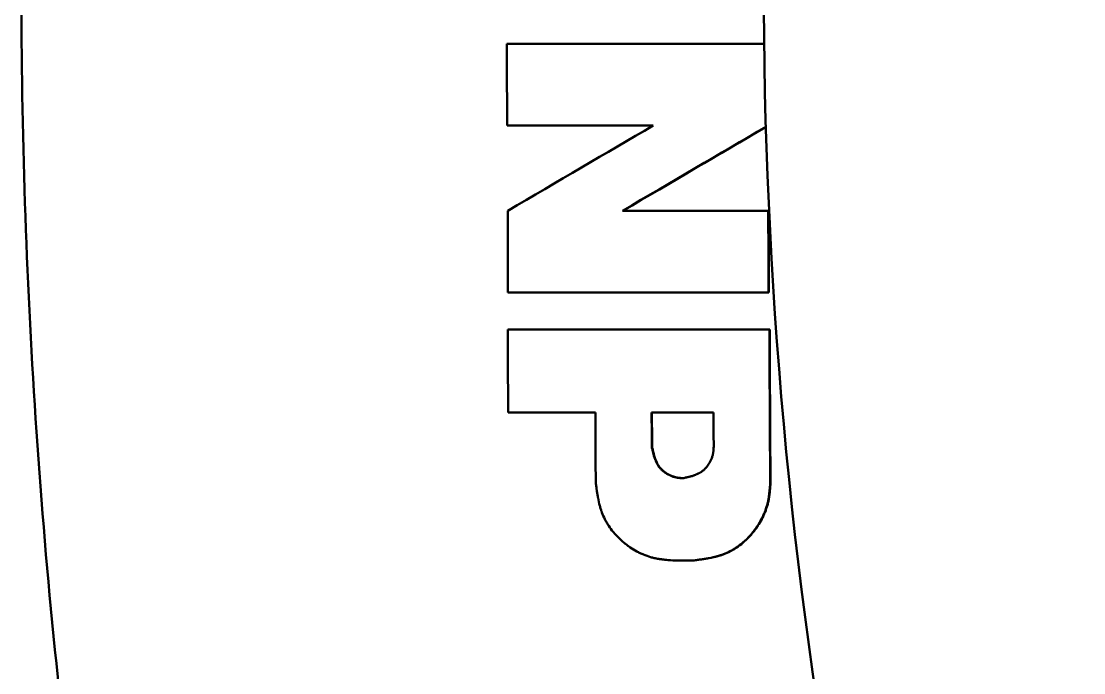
# Model space of a CAD drawing. Header units: millimetres. Extents: x 1510 to 10524, y 7125 to 13164.
# Drawn here: x 7872.24 to 7877.82, y 12656.59 to 12660.01 of the extents above; entities that cross this region are included whole.
import ezdxf

# ---------------------------------------------------------------- set-up
doc = ezdxf.new("R2010")
doc.units = ezdxf.units.MM
doc.header["$LTSCALE"] = 4
doc.layers.add('Visible (ISO)', color=7, linetype='Continuous', lineweight=50)

msp = doc.modelspace()

# ---------------------------------------------------------------- linework, layer by layer
at = {"layer": 'Visible (ISO)'}
for p, q in [((7874.7934, 12659.8946), (7874.7917, 12659.8945)), ((7875.4006, 12659.0186), (7875.3989, 12659.0185)), ((7876.1662, 12659.0186), (7876.1645, 12659.0185)), ((7876.1676, 12658.5897), (7876.1659, 12658.5895)), ((7874.7978, 12658.3946), (7874.7961, 12658.3944)), ((7876.172, 12658.3946), (7876.1703, 12658.3944)), ((7875.5543, 12657.7798), (7875.5526, 12657.7795)), ((7876.1761, 12657.5915), (7876.1744, 12657.5911)), ((7875.8786, 12657.2004), (7875.8769, 12657.2))]:
    msp.add_line(p, q, dxfattribs=at)
msp.add_arc((7901.8404, 12660.22), 25.7, 159.16048, 200.83952, dxfattribs=at)
for centre, major_axis, ratio, start_param, end_param in [((7889.0804, 12660.2207), (0, 81.9367), 0.174388, 1.574777, 1.580015), ((7889.1532, 12660.2335), (-0.0015, 82.9352), 0.173135, 1.585442, 1.590617), ((7889.2341, 12660.2365), (0.0003, -75.1813), 0.173865, 4.728591, 4.734298), ((7889.1793, 12660.2365), (0.0003, -75.1715), 0.173136, 4.728591, 4.734298), ((7889.3324, 12660.2608), (-0.0025, 84.2345), 0.172613, 1.59295, 1.598115), ((7889.4756, 12660.2948), (-0.0045, 82.795), 0.171813, 1.598997, 1.603449), ((7889.4808, 12660.2897), (-0.0033, 80.8918), 0.172267, 1.5996, 1.601825), ((7889.4274, 12660.2897), (-0.0032, 80.8818), 0.171608, 1.599604, 1.601826), ((7889.472, 12660.2932), (0.0039, -79.1073), 0.171934, 4.741885, 4.744161)]:
    msp.add_ellipse(centre, major_axis=major_axis, ratio=ratio, start_param=start_param, end_param=end_param, dxfattribs=at)
for points, knots in [([(7873.5113, 12650.8991), (7873.0774, 12652.4606), (7872.767, 12654.0006), (7872.5617, 12655.5006), (7872.5613, 12655.5036), (7872.561, 12655.5064), (7872.5605, 12655.5094), (7872.558, 12655.5283), (7872.5554, 12655.5473), (7872.5528, 12655.5663), (7872.4496, 12656.3317), (7872.3723, 12657.0961), (7872.3205, 12657.8577), (7872.2691, 12658.6137), (7872.2428, 12659.367), (7872.2405, 12660.1159), (7872.2405, 12660.14), (7872.2404, 12660.164), (7872.2404, 12660.1883), (7872.2403, 12660.3063), (7872.2408, 12660.4244), (7872.2419, 12660.5426), (7872.2444, 12660.8175), (7872.2502, 12661.0929), (7872.2594, 12661.3689), (7872.2659, 12661.5659), (7872.274, 12661.7632), (7872.2839, 12661.9608), (7872.2936, 12662.1538), (7872.3049, 12662.3472), (7872.3178, 12662.5405), (7872.3181, 12662.5449), (7872.3184, 12662.5492), (7872.3187, 12662.5536), (7872.3711, 12663.3338), (7872.4501, 12664.1169), (7872.5565, 12664.9009), (7872.5569, 12664.904), (7872.5574, 12664.9072), (7872.5578, 12664.9102), (7872.763, 12666.4196), (7873.0746, 12667.9694), (7873.5113, 12669.5409)], [0, 0, 0, 0, 0.249512, 0.249512, 0.249512, 0.249997, 0.249997, 0.249997, 0.253018, 0.253018, 0.253018, 0.375, 0.375, 0.375, 0.496094, 0.496094, 0.496094, 0.499998, 0.499998, 0.499998, 0.518912, 0.518912, 0.518912, 0.562911, 0.562911, 0.562911, 0.594323, 0.594323, 0.594323, 0.625, 0.625, 0.625, 0.625697, 0.625697, 0.625697, 0.749512, 0.749512, 0.749512, 0.75, 0.75, 0.75, 1, 1, 1, 1]), ([(7876.1703, 12658.3944), (7876.1708, 12658.2606), (7876.1715, 12658.1269), (7876.1729, 12657.8591), (7876.1736, 12657.7251), (7876.1744, 12657.5911)], [-0.8036452, -0.8036452, -0.8036452, -0.8036452, -0.4022059, -0.4022059, 0, 0, 0, 0]), ([(7876.172, 12658.3946), (7876.1726, 12658.2609), (7876.1732, 12658.1273), (7876.1746, 12657.8593), (7876.1753, 12657.7253), (7876.1761, 12657.5915)], [-0.8028954, -0.8028954, -0.8028954, -0.8028954, -0.401725, -0.401725, 0, 0, 0, 0]), ([(7875.7161, 12657.6146), (7875.7126, 12657.6148), (7875.7095, 12657.6149), (7875.7069, 12657.6151), (7875.7056, 12657.6152), (7875.7044, 12657.6153), (7875.7034, 12657.6153), (7875.7028, 12657.6154), (7875.7023, 12657.6154), (7875.7018, 12657.6155), (7875.7013, 12657.6155), (7875.7012, 12657.6155), (7875.7005, 12657.6156), (7875.7002, 12657.6156), (7875.6997, 12657.6156), (7875.6994, 12657.6157), (7875.699, 12657.6157), (7875.6987, 12657.6157), (7875.6983, 12657.6158), (7875.6975, 12657.6158), (7875.6969, 12657.6159), (7875.6963, 12657.616), (7875.6948, 12657.6161), (7875.6938, 12657.6162), (7875.6923, 12657.6164), (7875.691, 12657.6166), (7875.6897, 12657.6168), (7875.6884, 12657.617), (7875.6872, 12657.6172), (7875.6861, 12657.6173), (7875.6848, 12657.6176), (7875.6842, 12657.6177), (7875.6835, 12657.6178), (7875.6829, 12657.6179), (7875.6822, 12657.6181), (7875.6816, 12657.6182), (7875.6809, 12657.6183), (7875.6796, 12657.6186), (7875.6783, 12657.6189), (7875.6771, 12657.6192), (7875.6744, 12657.6198), (7875.6718, 12657.6205), (7875.6693, 12657.6212), (7875.6641, 12657.6228), (7875.6592, 12657.6245), (7875.654, 12657.6266), (7875.6438, 12657.6308), (7875.6344, 12657.6358), (7875.6252, 12657.6419), (7875.6206, 12657.645), (7875.6162, 12657.6483), (7875.6121, 12657.6517), (7875.608, 12657.6552), (7875.6041, 12657.6588), (7875.6005, 12657.6626), (7875.5969, 12657.6664), (7875.5935, 12657.6704), (7875.5904, 12657.6746), (7875.5888, 12657.6767), (7875.5873, 12657.6788), (7875.5859, 12657.681), (7875.5852, 12657.6821), (7875.5845, 12657.6832), (7875.5838, 12657.6844), (7875.5831, 12657.6855), (7875.5823, 12657.6867), (7875.5817, 12657.6878), (7875.5814, 12657.6883), (7875.5811, 12657.6888), (7875.5808, 12657.6894), (7875.5805, 12657.6899), (7875.5803, 12657.6904), (7875.58, 12657.691), (7875.5794, 12657.6921), (7875.5788, 12657.6932), (7875.5782, 12657.6943), (7875.5771, 12657.6966), (7875.5759, 12657.6989), (7875.5749, 12657.7013), (7875.5738, 12657.7036), (7875.5727, 12657.7061), (7875.5717, 12657.7086), (7875.5712, 12657.7099), (7875.5707, 12657.7112), (7875.5702, 12657.7125), (7875.57, 12657.7131), (7875.5697, 12657.7138), (7875.5695, 12657.7144), (7875.5692, 12657.7151), (7875.569, 12657.7159), (7875.5688, 12657.7164), (7875.5685, 12657.7171), (7875.5684, 12657.7175), (7875.5682, 12657.7181), (7875.568, 12657.7186), (7875.5678, 12657.7192), (7875.5676, 12657.7198), (7875.5672, 12657.7209), (7875.5668, 12657.7221), (7875.5664, 12657.7233), (7875.5657, 12657.7257), (7875.5649, 12657.7283), (7875.5641, 12657.7308), (7875.5634, 12657.7334), (7875.5626, 12657.7361), (7875.5619, 12657.7388), (7875.5615, 12657.7402), (7875.5612, 12657.7416), (7875.5608, 12657.743), (7875.5606, 12657.7437), (7875.5604, 12657.7445), (7875.5602, 12657.7452), (7875.5601, 12657.7456), (7875.5601, 12657.7459), (7875.56, 12657.7463), (7875.5599, 12657.7466), (7875.5597, 12657.7472), (7875.5597, 12657.7474), (7875.5595, 12657.748), (7875.5595, 12657.7482), (7875.5594, 12657.7487), (7875.5593, 12657.7491), (7875.5592, 12657.7496), (7875.559, 12657.7501), (7875.5588, 12657.751), (7875.5586, 12657.752), (7875.5583, 12657.7532), (7875.5578, 12657.7552), (7875.5573, 12657.7577), (7875.5567, 12657.7605), (7875.5555, 12657.7659), (7875.554, 12657.7729), (7875.5526, 12657.7795)], [0, 0, 0, 0, 0.03125, 0.03125, 0.03125, 0.046875, 0.046875, 0.046875, 0.054687, 0.054687, 0.054687, 0.0625, 0.0625, 0.0625, 0.065015, 0.065015, 0.065015, 0.067895, 0.067895, 0.067895, 0.075185, 0.075185, 0.075185, 0.093714, 0.093714, 0.093714, 0.109375, 0.109375, 0.109375, 0.125, 0.125, 0.125, 0.132169, 0.132169, 0.132169, 0.139477, 0.139477, 0.139477, 0.154484, 0.154484, 0.154484, 0.185792, 0.185792, 0.185792, 0.25, 0.25, 0.25, 0.375, 0.375, 0.375, 0.437095, 0.437095, 0.437095, 0.5, 0.5, 0.5, 0.5625, 0.5625, 0.5625, 0.59375, 0.59375, 0.59375, 0.609375, 0.609375, 0.609375, 0.625, 0.625, 0.625, 0.633368, 0.633368, 0.633368, 0.641416, 0.641416, 0.641416, 0.65693, 0.65693, 0.65693, 0.6875, 0.6875, 0.6875, 0.71875, 0.71875, 0.71875, 0.734375, 0.734375, 0.734375, 0.742188, 0.742188, 0.742188, 0.75, 0.75, 0.75, 0.758942, 0.758942, 0.758942, 0.767181, 0.767181, 0.767181, 0.782547, 0.782547, 0.782547, 0.8125, 0.8125, 0.8125, 0.84375, 0.84375, 0.84375, 0.859375, 0.859375, 0.859375, 0.867187, 0.867187, 0.867187, 0.871094, 0.871094, 0.871094, 0.875, 0.875, 0.875, 0.886992, 0.886992, 0.886992, 0.896995, 0.896995, 0.896995, 0.914129, 0.914129, 0.914129, 0.94348, 0.94348, 0.94348, 1, 1, 1, 1]), ([(7875.7177, 12657.6149), (7875.7108, 12657.6153), (7875.7056, 12657.6156), (7875.7022, 12657.6159), (7875.7019, 12657.6159), (7875.7014, 12657.616), (7875.7011, 12657.616), (7875.7007, 12657.616), (7875.7004, 12657.6161), (7875.7, 12657.6161), (7875.6993, 12657.6162), (7875.6987, 12657.6162), (7875.698, 12657.6163), (7875.6966, 12657.6164), (7875.6953, 12657.6166), (7875.694, 12657.6168), (7875.6914, 12657.6171), (7875.6889, 12657.6175), (7875.6865, 12657.6179), (7875.6859, 12657.618), (7875.6852, 12657.6181), (7875.6846, 12657.6183), (7875.6839, 12657.6184), (7875.6833, 12657.6185), (7875.6826, 12657.6187), (7875.6813, 12657.6189), (7875.68, 12657.6192), (7875.6788, 12657.6195), (7875.6762, 12657.6201), (7875.6736, 12657.6208), (7875.671, 12657.6216), (7875.6659, 12657.6231), (7875.6608, 12657.6249), (7875.6557, 12657.627), (7875.6455, 12657.6311), (7875.6359, 12657.6362), (7875.6269, 12657.6423), (7875.6224, 12657.6453), (7875.6179, 12657.6486), (7875.6138, 12657.6521), (7875.6097, 12657.6555), (7875.6058, 12657.6591), (7875.6022, 12657.6629), (7875.5949, 12657.6706), (7875.5887, 12657.6789), (7875.5834, 12657.6881), (7875.5831, 12657.6887), (7875.5828, 12657.6892), (7875.5825, 12657.6897), (7875.5822, 12657.6902), (7875.582, 12657.6908), (7875.5817, 12657.6913), (7875.5811, 12657.6924), (7875.5805, 12657.6935), (7875.5799, 12657.6946), (7875.5788, 12657.6969), (7875.5777, 12657.6992), (7875.5766, 12657.7016), (7875.5744, 12657.7063), (7875.5724, 12657.7114), (7875.5705, 12657.7167), (7875.5702, 12657.7174), (7875.5701, 12657.7179), (7875.5699, 12657.7184), (7875.5697, 12657.719), (7875.5695, 12657.7196), (7875.5693, 12657.7201), (7875.5689, 12657.7213), (7875.5685, 12657.7225), (7875.5681, 12657.7237), (7875.5674, 12657.7261), (7875.5666, 12657.7285), (7875.5658, 12657.7311), (7875.5643, 12657.7363), (7875.5628, 12657.7418), (7875.5614, 12657.7477), (7875.5612, 12657.7484), (7875.5612, 12657.7486), (7875.5611, 12657.749), (7875.561, 12657.7495), (7875.5609, 12657.7499), (7875.5607, 12657.7504), (7875.5605, 12657.7514), (7875.5603, 12657.7524), (7875.56, 12657.7535), (7875.5595, 12657.7557), (7875.559, 12657.7581), (7875.5584, 12657.7608), (7875.5572, 12657.7662), (7875.5558, 12657.7725), (7875.5543, 12657.7798)], [0.0002987, 0.0002987, 0.0002987, 0.0002987, 0.0625, 0.0625, 0.0625, 0.0664063, 0.0664063, 0.0664063, 0.0703125, 0.0703125, 0.0703125, 0.078125, 0.078125, 0.078125, 0.09375, 0.09375, 0.09375, 0.125, 0.125, 0.125, 0.1328125, 0.1328125, 0.1328125, 0.140625, 0.140625, 0.140625, 0.15625, 0.15625, 0.15625, 0.1875, 0.1875, 0.1875, 0.25, 0.25, 0.25, 0.375, 0.375, 0.375, 0.4375, 0.4375, 0.4375, 0.5, 0.5, 0.5, 0.625, 0.625, 0.625, 0.6328125, 0.6328125, 0.6328125, 0.640625, 0.640625, 0.640625, 0.65625, 0.65625, 0.65625, 0.6875, 0.6875, 0.6875, 0.75, 0.75, 0.75, 0.7578125, 0.7578125, 0.7578125, 0.765625, 0.765625, 0.765625, 0.78125, 0.78125, 0.78125, 0.8125, 0.8125, 0.8125, 0.875, 0.875, 0.875, 0.8828125, 0.8828125, 0.8828125, 0.890625, 0.890625, 0.890625, 0.90625, 0.90625, 0.90625, 0.9375, 0.9375, 0.9375, 1, 1, 1, 1]), ([(7875.8777, 12657.7795), (7875.8776, 12657.776), (7875.8774, 12657.773), (7875.8773, 12657.7703), (7875.8772, 12657.769), (7875.8771, 12657.7678), (7875.877, 12657.7667), (7875.877, 12657.7661), (7875.877, 12657.7656), (7875.8769, 12657.7651), (7875.8769, 12657.7646), (7875.8769, 12657.7644), (7875.8768, 12657.7637), (7875.8768, 12657.7634), (7875.8768, 12657.7629), (7875.8767, 12657.7626), (7875.8767, 12657.7622), (7875.8767, 12657.7619), (7875.8766, 12657.7615), (7875.8766, 12657.7607), (7875.8765, 12657.76), (7875.8765, 12657.7594), (7875.8763, 12657.758), (7875.8762, 12657.7569), (7875.876, 12657.7554), (7875.8759, 12657.7541), (7875.8757, 12657.7528), (7875.8755, 12657.7515), (7875.8753, 12657.7503), (7875.8752, 12657.7492), (7875.8749, 12657.7478), (7875.8748, 12657.7472), (7875.8747, 12657.7465), (7875.8746, 12657.7459), (7875.8745, 12657.7452), (7875.8743, 12657.7445), (7875.8742, 12657.7439), (7875.8739, 12657.7426), (7875.8737, 12657.7412), (7875.8734, 12657.74), (7875.8728, 12657.7373), (7875.8721, 12657.7347), (7875.8714, 12657.7321), (7875.8699, 12657.7269), (7875.8682, 12657.7218), (7875.8662, 12657.7166), (7875.8621, 12657.7063), (7875.8573, 12657.6968), (7875.8513, 12657.6875), (7875.8483, 12657.6829), (7875.845, 12657.6784), (7875.8417, 12657.6743), (7875.8383, 12657.6701), (7875.8347, 12657.6662), (7875.831, 12657.6625), (7875.8273, 12657.6589), (7875.8234, 12657.6555), (7875.8193, 12657.6524), (7875.8172, 12657.6508), (7875.8151, 12657.6493), (7875.813, 12657.6478), (7875.8119, 12657.6471), (7875.8108, 12657.6464), (7875.8097, 12657.6457), (7875.8086, 12657.645), (7875.8073, 12657.6443), (7875.8063, 12657.6437), (7875.8058, 12657.6433), (7875.8053, 12657.6431), (7875.8048, 12657.6428), (7875.8042, 12657.6425), (7875.8037, 12657.6422), (7875.8032, 12657.6419), (7875.8021, 12657.6413), (7875.801, 12657.6407), (7875.7999, 12657.6401), (7875.7977, 12657.639), (7875.7954, 12657.6378), (7875.7931, 12657.6368), (7875.7907, 12657.6357), (7875.7883, 12657.6346), (7875.7858, 12657.6336), (7875.7846, 12657.6331), (7875.7833, 12657.6326), (7875.7821, 12657.6321), (7875.7814, 12657.6319), (7875.7808, 12657.6316), (7875.7801, 12657.6314), (7875.7795, 12657.6311), (7875.7787, 12657.6309), (7875.7782, 12657.6307), (7875.7775, 12657.6304), (7875.7771, 12657.6303), (7875.7765, 12657.6301), (7875.776, 12657.6299), (7875.7754, 12657.6297), (7875.7748, 12657.6295), (7875.7737, 12657.6291), (7875.7726, 12657.6287), (7875.7714, 12657.6283), (7875.769, 12657.6276), (7875.7665, 12657.6268), (7875.764, 12657.6261), (7875.7615, 12657.6253), (7875.7589, 12657.6246), (7875.7561, 12657.6238), (7875.7548, 12657.6234), (7875.7534, 12657.6231), (7875.752, 12657.6227), (7875.7509, 12657.6224), (7875.7499, 12657.6222), (7875.7488, 12657.6219), (7875.7484, 12657.6218), (7875.7479, 12657.6217), (7875.7477, 12657.6216), (7875.747, 12657.6215), (7875.7469, 12657.6214), (7875.7464, 12657.6213), (7875.7459, 12657.6212), (7875.7455, 12657.6211), (7875.7449, 12657.621), (7875.744, 12657.6207), (7875.743, 12657.6205), (7875.7418, 12657.6202), (7875.7398, 12657.6198), (7875.7374, 12657.6192), (7875.7346, 12657.6186), (7875.7293, 12657.6174), (7875.7225, 12657.6159), (7875.7161, 12657.6146)], [0, 0, 0, 0, 0.03125, 0.03125, 0.03125, 0.046875, 0.046875, 0.046875, 0.054687, 0.054687, 0.054687, 0.0625, 0.0625, 0.0625, 0.065077, 0.065077, 0.065077, 0.068019, 0.068019, 0.068019, 0.075395, 0.075395, 0.075395, 0.093739, 0.093739, 0.093739, 0.109375, 0.109375, 0.109375, 0.125, 0.125, 0.125, 0.132156, 0.132156, 0.132156, 0.139455, 0.139455, 0.139455, 0.154457, 0.154457, 0.154457, 0.185786, 0.185786, 0.185786, 0.25, 0.25, 0.25, 0.375, 0.375, 0.375, 0.437069, 0.437069, 0.437069, 0.5, 0.5, 0.5, 0.5625, 0.5625, 0.5625, 0.59375, 0.59375, 0.59375, 0.609375, 0.609375, 0.609375, 0.625, 0.625, 0.625, 0.633389, 0.633389, 0.633389, 0.641448, 0.641448, 0.641448, 0.656966, 0.656966, 0.656966, 0.687535, 0.687535, 0.687535, 0.71875, 0.71875, 0.71875, 0.734375, 0.734375, 0.734375, 0.742188, 0.742188, 0.742188, 0.75, 0.75, 0.75, 0.758974, 0.758974, 0.758974, 0.767227, 0.767227, 0.767227, 0.782596, 0.782596, 0.782596, 0.8125, 0.8125, 0.8125, 0.84375, 0.84375, 0.84375, 0.859375, 0.859375, 0.859375, 0.871094, 0.871094, 0.871094, 0.875, 0.875, 0.875, 0.886767, 0.886767, 0.886767, 0.896696, 0.896696, 0.896696, 0.913814, 0.913814, 0.913814, 0.943275, 0.943275, 0.943275, 1, 1, 1, 1]), ([(7875.6626, 12657.1833), (7875.6448, 12657.1846), (7875.6317, 12657.1857), (7875.6232, 12657.1865), (7875.6229, 12657.1865), (7875.622, 12657.1866), (7875.6204, 12657.1868), (7875.6171, 12657.1871), (7875.6145, 12657.1874), (7875.6093, 12657.188), (7875.606, 12657.1884), (7875.5963, 12657.1896), (7875.5902, 12657.1905), (7875.5838, 12657.1916), (7875.5829, 12657.1918), (7875.5813, 12657.1921), (7875.5805, 12657.1922), (7875.578, 12657.1927), (7875.5764, 12657.193), (7875.5717, 12657.194), (7875.5685, 12657.1946), (7875.5589, 12657.1968), (7875.5526, 12657.1985), (7875.5338, 12657.204), (7875.5214, 12657.2083), (7875.5062, 12657.2147), (7875.5032, 12657.216), (7875.4973, 12657.2187), (7875.4943, 12657.22), (7875.4855, 12657.2243), (7875.4796, 12657.2273), (7875.4621, 12657.2368), (7875.4506, 12657.2438), (7875.4337, 12657.2554), (7875.4283, 12657.2592), (7875.4176, 12657.2672), (7875.4123, 12657.2714), (7875.3967, 12657.2842), (7875.3868, 12657.2932), (7875.3748, 12657.3051), (7875.3723, 12657.3076), (7875.3676, 12657.3125), (7875.3653, 12657.315), (7875.3584, 12657.3226), (7875.354, 12657.3277), (7875.3412, 12657.3431), (7875.3333, 12657.3538), (7875.3225, 12657.3701), (7875.319, 12657.3757), (7875.3123, 12657.3871), (7875.3091, 12657.3929), (7875.3002, 12657.4105), (7875.2949, 12657.4225), (7875.2901, 12657.4356), (7875.2899, 12657.4362), (7875.2894, 12657.4376), (7875.2892, 12657.4383), (7875.2884, 12657.4404), (7875.288, 12657.4418), (7875.2865, 12657.446), (7875.2856, 12657.4489), (7875.2828, 12657.4578), (7875.281, 12657.4639), (7875.276, 12657.4831), (7875.2729, 12657.4968), (7875.27, 12657.5118), (7875.27, 12657.5121), (7875.2699, 12657.5128), (7875.2697, 12657.5139), (7875.2695, 12657.515), (7875.269, 12657.5173), (7875.2688, 12657.5188), (7875.2679, 12657.5234), (7875.2674, 12657.5266), (7875.2658, 12657.5366), (7875.2647, 12657.5436), (7875.2635, 12657.5513), (7875.2635, 12657.5513), (7875.2635, 12657.5515), (7875.2634, 12657.5519), (7875.2634, 12657.5523), (7875.2633, 12657.5531), (7875.2632, 12657.5536), (7875.2629, 12657.5553), (7875.2628, 12657.5565), (7875.2622, 12657.5605), (7875.2618, 12657.5634), (7875.2604, 12657.5735), (7875.2593, 12657.5816), (7875.258, 12657.5911), (7875.258, 12657.5911)], [0, 0, 0, 0, 0.0625, 0.0625, 0.063476, 0.063476, 0.066406, 0.070312, 0.078125, 0.078125, 0.09375, 0.09375, 0.125, 0.125, 0.128906, 0.128906, 0.132812, 0.132812, 0.140625, 0.140625, 0.15625, 0.15625, 0.1875, 0.1875, 0.249999, 0.249999, 0.265624, 0.265624, 0.281249, 0.281249, 0.312499, 0.312499, 0.374999, 0.374999, 0.406249, 0.406249, 0.437499, 0.437499, 0.499999, 0.499999, 0.515624, 0.515624, 0.531249, 0.531249, 0.562499, 0.562499, 0.624999, 0.624999, 0.656248, 0.656248, 0.687498, 0.687498, 0.749998, 0.749998, 0.753904, 0.753904, 0.757811, 0.757811, 0.765623, 0.765623, 0.781248, 0.781248, 0.812498, 0.812498, 0.874998, 0.874998, 0.876951, 0.876951, 0.878904, 0.88281, 0.88281, 0.890623, 0.890623, 0.906248, 0.906248, 0.937498, 0.937498, 0.938474, 0.938474, 0.939451, 0.941404, 0.941404, 0.94531, 0.94531, 0.953123, 0.953123, 0.968748, 0.968748, 0.999998, 1, 1, 1, 1]), ([(7876.1744, 12657.5911), (7876.1733, 12657.5739), (7876.1724, 12657.5607), (7876.1715, 12657.5513), (7876.1715, 12657.5511), (7876.1715, 12657.5504), (7876.1714, 12657.55), (7876.1714, 12657.5495), (7876.1713, 12657.5491), (7876.1713, 12657.5486), (7876.1712, 12657.5477), (7876.1711, 12657.5468), (7876.171, 12657.5459), (7876.1709, 12657.5442), (7876.1707, 12657.5424), (7876.1705, 12657.5407), (7876.1702, 12657.5372), (7876.1698, 12657.5338), (7876.1694, 12657.5305), (7876.1686, 12657.524), (7876.1677, 12657.5178), (7876.1668, 12657.5119), (7876.1667, 12657.5112), (7876.1665, 12657.5103), (7876.1664, 12657.5095), (7876.1662, 12657.5087), (7876.1661, 12657.5079), (7876.166, 12657.5071), (7876.1657, 12657.5054), (7876.1654, 12657.5038), (7876.1651, 12657.5022), (7876.1645, 12657.4989), (7876.1638, 12657.4957), (7876.1631, 12657.4925), (7876.1617, 12657.4861), (7876.1601, 12657.4797), (7876.1583, 12657.4733), (7876.1548, 12657.4606), (7876.1506, 12657.4481), (7876.1456, 12657.4358), (7876.1432, 12657.4296), (7876.1406, 12657.4237), (7876.1378, 12657.4177), (7876.1351, 12657.4117), (7876.1322, 12657.4058), (7876.1291, 12657.3999), (7876.1229, 12657.3881), (7876.1161, 12657.3765), (7876.1086, 12657.3651), (7876.1048, 12657.3594), (7876.1011, 12657.354), (7876.0971, 12657.3486), (7876.0932, 12657.3432), (7876.0892, 12657.3379), (7876.085, 12657.3326), (7876.0766, 12657.3222), (7876.0678, 12657.3121), (7876.0585, 12657.3025), (7876.0562, 12657.3001), (7876.0537, 12657.2976), (7876.0513, 12657.2952), (7876.0489, 12657.2929), (7876.0465, 12657.2905), (7876.0441, 12657.2882), (7876.0392, 12657.2836), (7876.0342, 12657.2792), (7876.0291, 12657.2749), (7876.019, 12657.2663), (7876.0086, 12657.2584), (7875.9979, 12657.2511), (7875.9952, 12657.2493), (7875.9924, 12657.2474), (7875.9896, 12657.2457), (7875.9869, 12657.2439), (7875.9841, 12657.2422), (7875.9813, 12657.2405), (7875.9757, 12657.2371), (7875.97, 12657.234), (7875.9642, 12657.231), (7875.9527, 12657.225), (7875.9409, 12657.2198), (7875.9288, 12657.2153), (7875.928, 12657.215), (7875.9274, 12657.2148), (7875.9268, 12657.2145), (7875.9261, 12657.2143), (7875.9254, 12657.214), (7875.9247, 12657.2138), (7875.9233, 12657.2133), (7875.922, 12657.2128), (7875.9206, 12657.2123), (7875.9178, 12657.2114), (7875.9149, 12657.2104), (7875.912, 12657.2095), (7875.9062, 12657.2077), (7875.9001, 12657.2059), (7875.8939, 12657.2043), (7875.8813, 12657.2009), (7875.8678, 12657.1979), (7875.8534, 12657.1951), (7875.853, 12657.1951), (7875.8527, 12657.195), (7875.8524, 12657.1949), (7875.852, 12657.1949), (7875.8516, 12657.1948), (7875.8513, 12657.1947), (7875.8506, 12657.1946), (7875.8498, 12657.1945), (7875.8491, 12657.1943), (7875.8476, 12657.1941), (7875.8461, 12657.1938), (7875.8446, 12657.1935), (7875.8416, 12657.193), (7875.8384, 12657.1925), (7875.8351, 12657.1919), (7875.8286, 12657.1909), (7875.8217, 12657.1898), (7875.8144, 12657.1887), (7875.8135, 12657.1886), (7875.8133, 12657.1885), (7875.8127, 12657.1885), (7875.8122, 12657.1884), (7875.8116, 12657.1883), (7875.811, 12657.1882), (7875.8098, 12657.188), (7875.8085, 12657.1879), (7875.8071, 12657.1877), (7875.8044, 12657.1873), (7875.8014, 12657.1869), (7875.7981, 12657.1864), (7875.7916, 12657.1855), (7875.7838, 12657.1845), (7875.7749, 12657.1833)], [0, 0, 0, 0, 0.0625, 0.0625, 0.0625, 0.064453, 0.064453, 0.064453, 0.066406, 0.066406, 0.066406, 0.070312, 0.070312, 0.070312, 0.078125, 0.078125, 0.078125, 0.09375, 0.09375, 0.09375, 0.125, 0.125, 0.125, 0.128906, 0.128906, 0.128906, 0.132812, 0.132812, 0.132812, 0.140625, 0.140625, 0.140625, 0.15625, 0.15625, 0.15625, 0.1875, 0.1875, 0.1875, 0.25, 0.25, 0.25, 0.28125, 0.28125, 0.28125, 0.3125, 0.3125, 0.3125, 0.375, 0.375, 0.375, 0.40625, 0.40625, 0.40625, 0.4375, 0.4375, 0.4375, 0.5, 0.5, 0.5, 0.515625, 0.515625, 0.515625, 0.53125, 0.53125, 0.53125, 0.5625, 0.5625, 0.5625, 0.625, 0.625, 0.625, 0.640625, 0.640625, 0.640625, 0.65625, 0.65625, 0.65625, 0.6875, 0.6875, 0.6875, 0.75, 0.75, 0.75, 0.753906, 0.753906, 0.753906, 0.757812, 0.757812, 0.757812, 0.765625, 0.765625, 0.765625, 0.78125, 0.78125, 0.78125, 0.8125, 0.8125, 0.8125, 0.875, 0.875, 0.875, 0.876953, 0.876953, 0.876953, 0.878906, 0.878906, 0.878906, 0.882812, 0.882812, 0.882812, 0.890625, 0.890625, 0.890625, 0.90625, 0.90625, 0.90625, 0.9375, 0.9375, 0.9375, 0.941406, 0.941406, 0.941406, 0.945312, 0.945312, 0.945312, 0.953125, 0.953125, 0.953125, 0.96875, 0.96875, 0.96875, 1, 1, 1, 1]), ([(7876.1761, 12657.5915), (7876.1751, 12657.5756), (7876.1739, 12657.5594), (7876.1732, 12657.5517), (7876.1732, 12657.5514), (7876.1732, 12657.5508), (7876.1731, 12657.5503), (7876.1731, 12657.5499), (7876.173, 12657.5494), (7876.173, 12657.549), (7876.173, 12657.5486), (7876.1729, 12657.5483), (7876.1729, 12657.5479), (7876.1728, 12657.5474), (7876.1728, 12657.5468), (7876.1727, 12657.5463), (7876.1726, 12657.5444), (7876.1724, 12657.5427), (7876.1722, 12657.541), (7876.1722, 12657.5407), (7876.1721, 12657.5403), (7876.1721, 12657.54), (7876.172, 12657.5394), (7876.172, 12657.5387), (7876.1719, 12657.5382), (7876.1717, 12657.5364), (7876.1714, 12657.5333), (7876.1711, 12657.5309), (7876.1703, 12657.5243), (7876.1695, 12657.5188), (7876.1685, 12657.5123), (7876.1684, 12657.5116), (7876.1682, 12657.5107), (7876.1681, 12657.5099), (7876.1679, 12657.509), (7876.1678, 12657.5082), (7876.1677, 12657.5074), (7876.1674, 12657.5058), (7876.1671, 12657.5041), (7876.1668, 12657.5025), (7876.1661, 12657.4992), (7876.1655, 12657.496), (7876.1648, 12657.4929), (7876.1634, 12657.4864), (7876.1619, 12657.4802), (7876.16, 12657.4737), (7876.1565, 12657.461), (7876.1522, 12657.4483), (7876.1473, 12657.4361), (7876.1449, 12657.43), (7876.1423, 12657.4241), (7876.1395, 12657.4181), (7876.1368, 12657.4121), (7876.1338, 12657.4061), (7876.1308, 12657.4003), (7876.1246, 12657.3885), (7876.1176, 12657.3767), (7876.1103, 12657.3655), (7876.1066, 12657.3599), (7876.1028, 12657.3544), (7876.0988, 12657.349), (7876.0949, 12657.3436), (7876.0908, 12657.3382), (7876.0867, 12657.333), (7876.0825, 12657.3278), (7876.0782, 12657.3227), (7876.0738, 12657.3176), (7876.0694, 12657.3126), (7876.065, 12657.3079), (7876.0602, 12657.3029), (7876.0579, 12657.3004), (7876.0554, 12657.298), (7876.053, 12657.2956), (7876.0506, 12657.2932), (7876.0482, 12657.2909), (7876.0457, 12657.2886), (7876.0408, 12657.284), (7876.0359, 12657.2795), (7876.0308, 12657.2753), (7876.0206, 12657.2666), (7876.0102, 12657.2587), (7875.9996, 12657.2515), (7875.9993, 12657.2513), (7875.999, 12657.2511), (7875.9986, 12657.2508), (7875.9962, 12657.2492), (7875.9938, 12657.2476), (7875.9913, 12657.2461), (7875.9886, 12657.2443), (7875.9858, 12657.2426), (7875.983, 12657.2409), (7875.9773, 12657.2375), (7875.9717, 12657.2344), (7875.9659, 12657.2314), (7875.9601, 12657.2283), (7875.9541, 12657.2255), (7875.9481, 12657.2228), (7875.9423, 12657.2203), (7875.9358, 12657.2176), (7875.9305, 12657.2157), (7875.9297, 12657.2154), (7875.9291, 12657.2152), (7875.9284, 12657.2149), (7875.9278, 12657.2147), (7875.9271, 12657.2144), (7875.9264, 12657.2142), (7875.9251, 12657.2137), (7875.9237, 12657.2132), (7875.9223, 12657.2127), (7875.9195, 12657.2118), (7875.9167, 12657.2108), (7875.9137, 12657.2099), (7875.9079, 12657.2081), (7875.9017, 12657.2063), (7875.8956, 12657.2046), (7875.8901, 12657.2032), (7875.8844, 12657.2018), (7875.8786, 12657.2004)], [0, 0, 0, 0, 0.0561564, 0.0561564, 0.0561564, 0.0583392, 0.0583392, 0.0583392, 0.0606277, 0.0606277, 0.0606277, 0.0625, 0.0625, 0.0625, 0.0655338, 0.0655338, 0.0655338, 0.0759241, 0.0759241, 0.0759241, 0.078125, 0.078125, 0.078125, 0.0820312, 0.0820312, 0.0820312, 0.0937442, 0.0937442, 0.0937442, 0.125, 0.125, 0.125, 0.128525, 0.128525, 0.128525, 0.1321326, 0.1321326, 0.1321326, 0.1395837, 0.1395837, 0.1395837, 0.1552718, 0.1552718, 0.1552718, 0.1874986, 0.1874986, 0.1874986, 0.25, 0.25, 0.25, 0.2813758, 0.2813758, 0.2813758, 0.3125003, 0.3125003, 0.3125003, 0.375, 0.375, 0.375, 0.4063709, 0.4063709, 0.4063709, 0.4375001, 0.4375001, 0.4375001, 0.46875, 0.46875, 0.46875, 0.5, 0.5, 0.5, 0.5150463, 0.5150463, 0.5150463, 0.5302096, 0.5302096, 0.5302096, 0.5608518, 0.5608518, 0.5608518, 0.6231121, 0.6231121, 0.6231121, 0.625, 0.625, 0.625, 0.6388657, 0.6388657, 0.6388657, 0.6547466, 0.6547466, 0.6547466, 0.686585, 0.686585, 0.686585, 0.71875, 0.71875, 0.71875, 0.75, 0.75, 0.75, 0.7543434, 0.7543434, 0.7543434, 0.7585548, 0.7585548, 0.7585548, 0.7666749, 0.7666749, 0.7666749, 0.7821582, 0.7821582, 0.7821582, 0.8125535, 0.8125535, 0.8125535, 0.839878, 0.839878, 0.839878, 0.839878])]:
    msp.add_open_spline(points, degree=3, knots=knots, dxfattribs=at)
for points in [[(7874.7917, 12659.8945), (7875.2644, 12659.8945), (7875.7147, 12659.8945), (7876.1425, 12659.8945)], [(7874.7934, 12659.8946), (7875.2655, 12659.8946), (7875.7152, 12659.8946), (7876.1425, 12659.8946)], [(7875.5604, 12659.4653), (7875.3114, 12659.4653), (7875.0554, 12659.4653), (7874.7922, 12659.4653)], [(7874.7958, 12659.0186), (7875.0574, 12659.1715), (7875.3123, 12659.3204), (7875.5604, 12659.4653)], [(7876.1517, 12659.4586), (7875.9076, 12659.3159), (7875.6567, 12659.1692), (7875.3989, 12659.0185)], [(7876.1517, 12659.4577), (7875.9081, 12659.3154), (7875.6578, 12659.169), (7875.4006, 12659.0186)], [(7875.3989, 12659.0185), (7875.6614, 12659.0185), (7875.9166, 12659.0185), (7876.1645, 12659.0185)], [(7875.4006, 12659.0186), (7875.6631, 12659.0186), (7875.9183, 12659.0186), (7876.1662, 12659.0186)], [(7876.1659, 12658.5895), (7875.7323, 12658.5895), (7875.276, 12658.5895), (7874.7971, 12658.5895)], [(7874.7961, 12658.3944), (7875.2769, 12658.3944), (7875.7349, 12658.3944), (7876.1703, 12658.3944)], [(7874.7978, 12658.3946), (7875.2786, 12658.3946), (7875.7367, 12658.3946), (7876.172, 12658.3946)], [(7875.2561, 12657.9594), (7875.1058, 12657.9594), (7874.9531, 12657.9594), (7874.798, 12657.9594)], [(7875.5516, 12657.9595), (7875.6613, 12657.9595), (7875.7697, 12657.9595), (7875.8768, 12657.9595)], [(7875.7749, 12657.1833), (7875.7376, 12657.1833), (7875.7002, 12657.1833), (7875.6626, 12657.1833)]]:
    msp.add_open_spline(points, degree=3, dxfattribs=at)

doc.saveas('drawing.dxf')
